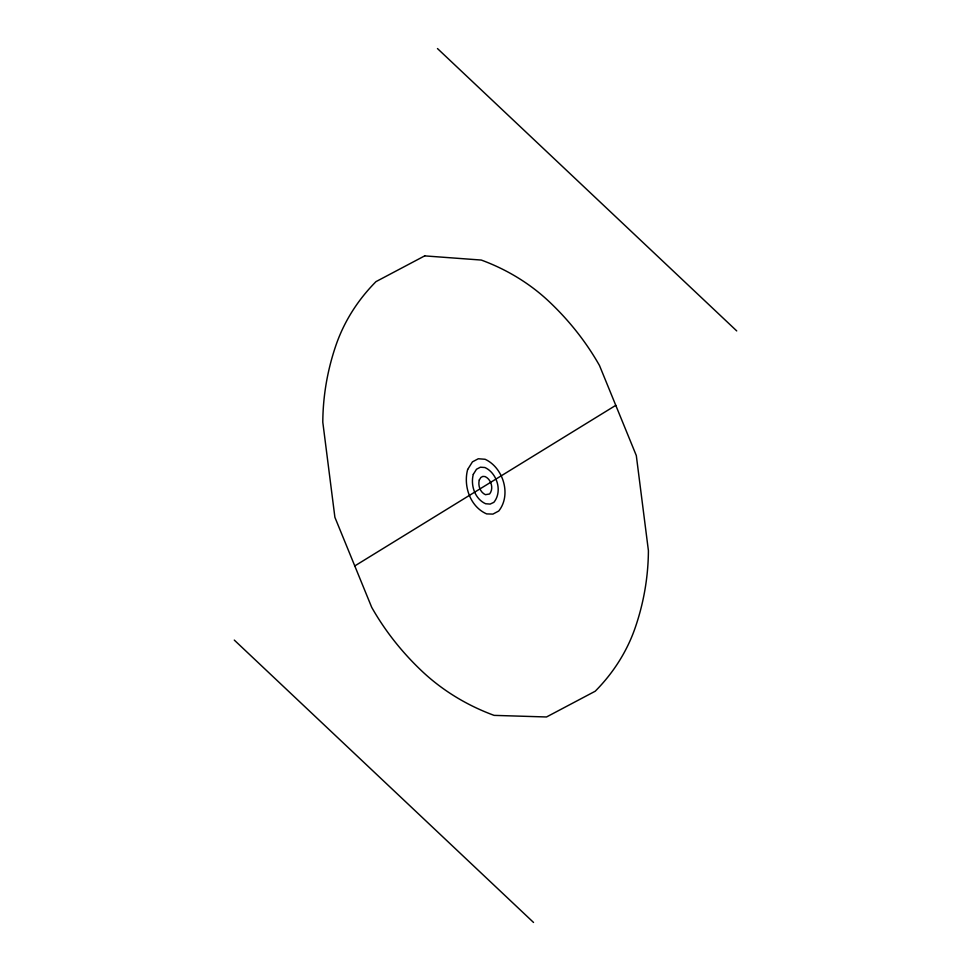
<?xml version="1.0" encoding="UTF-8"?>
<svg xmlns="http://www.w3.org/2000/svg" width="971" height="971" viewBox="0 0 971 971"><rect width="100%" height="100%" fill="white"/><g stroke="black" fill="none" stroke-linecap="round" stroke-linejoin="round"><path stroke-width="1.46" d="M354.779 565.935L615.772 405.344M437.46 48.55L736.722 330.917M234.278 640.083L533.54 922.45M467.646 469.491C463.191 486.119 470.195 506.704 486.629 513.902L492.916 514.096L498.754 511.001C511.62 494.919 503.33 467.621 485.087 459.271L478.29 458.761L472.452 461.856L467.646 469.491M473.302 474.346C470.389 485.282 474.855 498.9 485.621 503.743L490.149 504.083L493.851 502.335C502.675 491.605 497.225 473.168 484.93 467.524L480.402 467.197L476.506 469.248L473.302 474.346M479.298 479.99C477.841 485.451 480.075 492.273 485.451 494.688L489.566 493.984C493.972 488.619 491.253 479.395 485.099 476.579L482.842 476.409L480.888 477.441L479.298 479.99M424.691 255.883L375.995 281.626A195.572 172.68 0.3 0 0 335.966 345.239A306.302 270.448 0.3 0 0 322.797 422.203L334.898 517.312L371.711 607.348A306.302 270.448 0.3 0 0 422.106 671.289A207.66 183.349 0.3 0 0 494.105 715.372L546.515 716.974L595.211 691.231A195.572 172.68 0.3 0 0 635.24 627.618A306.302 270.448 0.3 0 0 648.41 550.654L636.308 455.557L599.495 365.521A306.302 270.448 0.3 0 0 549.101 301.58A195.572 172.68 0.3 0 0 481.288 260.058L424.691 255.883"/></g></svg>
